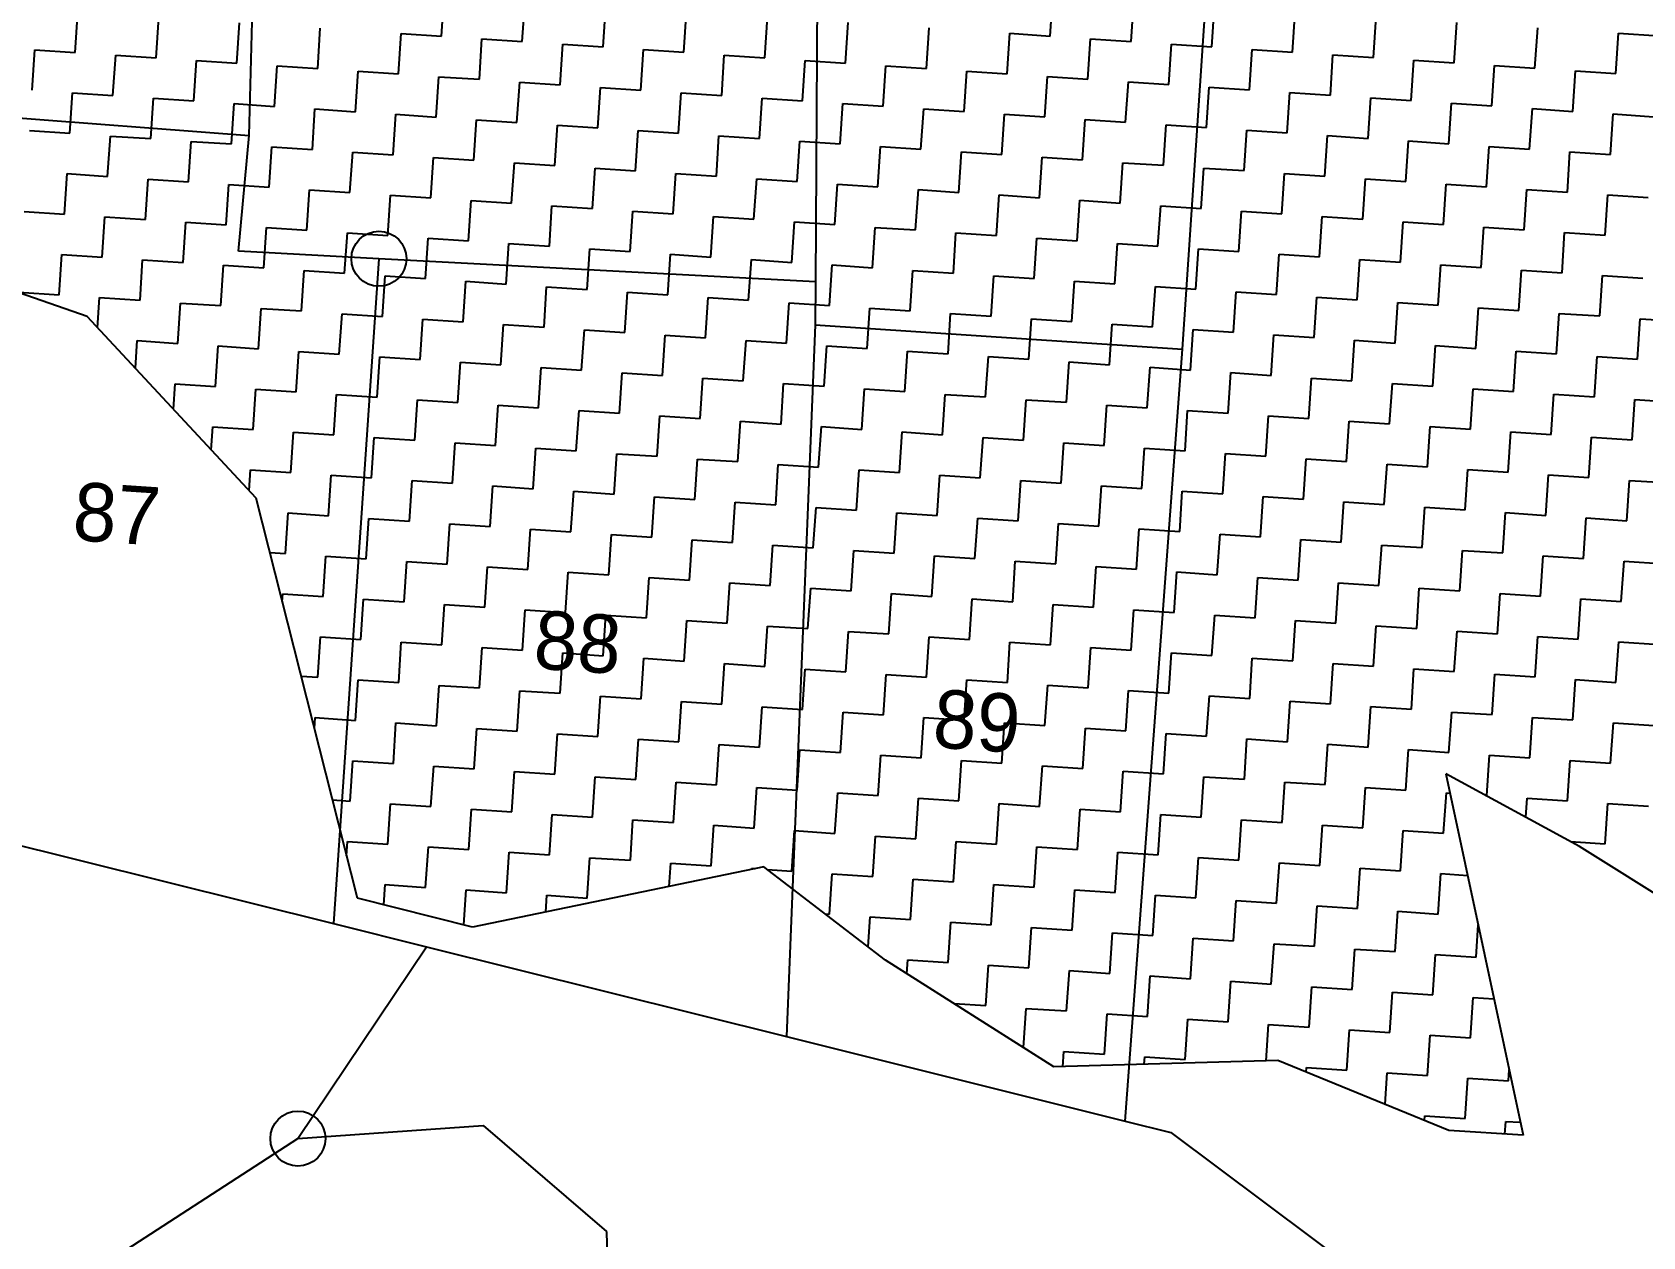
# Model space of a CAD drawing. Header units: metres. Extents: x 286068 to 287358, y 2005630 to 2007098.
# Drawn here: x 286962.7 to 287092, y 2006835.5 to 2006932.1 of the extents above; entities that cross this region are included whole.
import ezdxf
from ezdxf.enums import TextEntityAlignment as Align

# ---------------------------------------------------------------- set-up
doc = ezdxf.new("R2010")
doc.units = ezdxf.units.M
for name, color, linetype in [('POLY_HATCH', 12, 'Continuous'), ('POLY_PARCEL', 6, 'Continuous'), ('TEXT_PARCEL', 7, 'Continuous')]:
    doc.layers.add(name, color=color, linetype=linetype)
doc.styles.add('TEXT_MAP', font='')
doc.styles.get('TEXT_MAP').set_extended_font_data('Kruti Dev 050')

msp = doc.modelspace()

# ---------------------------------------------------------------- linework, layer by layer
for centre in [(286990.53, 2006913.94), (286984.03, 2006843.34)]:
    msp.add_circle(centre, 2.21)
at = {"layer": 'POLY_HATCH', "linetype": 'Continuous'}
for p, q in [((286995.56, 2006931.8), (286995.77, 2006935.04)), ((287002.04, 2006931.37), (287002.26, 2006934.61)), ((287044.4, 2006931.81), (287044.62, 2006935.05)), ((287050.89, 2006931.38), (287051.1, 2006934.62)), ((286966.17, 2006930.49), (286966.38, 2006933.73)), ((286972.65, 2006930.06), (286972.87, 2006933.3)), ((287008.53, 2006930.94), (287008.74, 2006934.18)), ((287015.01, 2006930.51), (287015.22, 2006933.75)), ((287021.49, 2006930.07), (287021.71, 2006933.32)), ((287057.37, 2006930.95), (287057.58, 2006934.19)), ((287063.85, 2006930.52), (287064.07, 2006933.76)), ((287070.34, 2006930.09), (287070.55, 2006933.33)), ((286979.13, 2006929.63), (286979.35, 2006932.87)), ((286985.62, 2006929.2), (286985.83, 2006932.44)), ((286992.1, 2006928.77), (286992.32, 2006932.01)), ((286992.32, 2006932.01), (286995.56, 2006931.8)), ((287027.98, 2006929.64), (287028.19, 2006932.89)), ((287034.46, 2006929.21), (287034.68, 2006932.46)), ((287040.94, 2006928.78), (287041.16, 2006932.03)), ((287041.16, 2006932.03), (287044.4, 2006931.81)), ((287076.82, 2006929.66), (287077.03, 2006932.9)), ((287083.3, 2006929.23), (287083.52, 2006932.47)), ((287089.79, 2006928.8), (287090, 2006932.04)), ((287090, 2006932.04), (287093.24, 2006931.82)), ((286962.71, 2006927.46), (286962.93, 2006930.71)), ((286962.93, 2006930.71), (286966.17, 2006930.49)), ((286998.59, 2006928.34), (286998.8, 2006931.58)), ((286998.8, 2006931.58), (287002.04, 2006931.37)), ((287005.07, 2006927.91), (287005.28, 2006931.15)), ((287005.28, 2006931.15), (287008.53, 2006930.94)), ((287011.55, 2006927.48), (287011.77, 2006930.72)), ((287011.77, 2006930.72), (287015.01, 2006930.51)), ((287047.43, 2006928.35), (287047.64, 2006931.59)), ((287047.64, 2006931.59), (287050.89, 2006931.38)), ((287053.91, 2006927.92), (287054.13, 2006931.16)), ((287054.13, 2006931.16), (287057.37, 2006930.95)), ((287060.4, 2006927.49), (287060.61, 2006930.73)), ((287060.61, 2006930.73), (287063.85, 2006930.52)), ((286969.19, 2006927.03), (286969.41, 2006930.28)), ((286969.41, 2006930.28), (286972.65, 2006930.06)), ((286975.68, 2006926.6), (286975.89, 2006929.85)), ((286975.89, 2006929.85), (286979.13, 2006929.63)), ((286982.16, 2006926.17), (286982.38, 2006929.42)), ((286982.38, 2006929.42), (286985.62, 2006929.2)), ((287018.04, 2006927.05), (287018.25, 2006930.29)), ((287018.25, 2006930.29), (287021.49, 2006930.07)), ((287024.52, 2006926.62), (287024.74, 2006929.86)), ((287024.74, 2006929.86), (287027.98, 2006929.64)), ((287031, 2006926.19), (287031.22, 2006929.43)), ((287031.22, 2006929.43), (287034.46, 2006929.21)), ((287066.88, 2006927.06), (287067.09, 2006930.3)), ((287067.09, 2006930.3), (287070.34, 2006930.09)), ((287073.36, 2006926.63), (287073.58, 2006929.87)), ((287073.58, 2006929.87), (287076.82, 2006929.66)), ((287079.85, 2006926.2), (287080.06, 2006929.44)), ((287080.06, 2006929.44), (287083.3, 2006929.23)), ((286988.64, 2006925.74), (286988.86, 2006928.98)), ((286988.86, 2006928.98), (286992.1, 2006928.77)), ((286995.13, 2006925.31), (286995.34, 2006928.55)), ((286995.34, 2006928.55), (286998.59, 2006928.34)), ((287001.61, 2006924.88), (287001.83, 2006928.12)), ((287001.83, 2006928.12), (287005.07, 2006927.91)), ((287037.49, 2006925.76), (287037.7, 2006929)), ((287037.7, 2006929), (287040.94, 2006928.78)), ((287043.97, 2006925.33), (287044.19, 2006928.57)), ((287044.19, 2006928.57), (287047.43, 2006928.35)), ((287050.45, 2006924.9), (287050.67, 2006928.14)), ((287050.67, 2006928.14), (287053.91, 2006927.92)), ((287086.33, 2006925.77), (287086.55, 2006929.01)), ((287086.55, 2006929.01), (287089.79, 2006928.8)), ((286965.74, 2006924.01), (286965.95, 2006927.25)), ((286965.95, 2006927.25), (286969.19, 2006927.03)), ((286972.22, 2006923.58), (286972.44, 2006926.82)), ((286972.44, 2006926.82), (286975.68, 2006926.6)), ((287008.1, 2006924.45), (287008.31, 2006927.69)), ((287008.31, 2006927.69), (287011.55, 2006927.48)), ((287014.58, 2006924.02), (287014.79, 2006927.26)), ((287014.79, 2006927.26), (287018.04, 2006927.05)), ((287021.06, 2006923.59), (287021.28, 2006926.83)), ((287021.28, 2006926.83), (287024.52, 2006926.62)), ((287056.94, 2006924.47), (287057.15, 2006927.71)), ((287057.15, 2006927.71), (287060.4, 2006927.49)), ((287063.42, 2006924.04), (287063.64, 2006927.28)), ((287063.64, 2006927.28), (287066.88, 2006927.06)), ((287069.91, 2006923.6), (287070.12, 2006926.85)), ((287070.12, 2006926.85), (287073.36, 2006926.63)), ((286978.7, 2006923.15), (286978.92, 2006926.39)), ((286978.92, 2006926.39), (286982.16, 2006926.17)), ((286985.19, 2006922.72), (286985.4, 2006925.96)), ((286985.4, 2006925.96), (286988.64, 2006925.74)), ((286991.67, 2006922.29), (286991.89, 2006925.53)), ((286991.89, 2006925.53), (286995.13, 2006925.31)), ((287027.55, 2006923.16), (287027.76, 2006926.4)), ((287027.76, 2006926.4), (287031, 2006926.19)), ((287034.03, 2006922.73), (287034.25, 2006925.97)), ((287034.25, 2006925.97), (287037.49, 2006925.76)), ((287040.51, 2006922.3), (287040.73, 2006925.54)), ((287040.73, 2006925.54), (287043.97, 2006925.33)), ((287076.39, 2006923.17), (287076.6, 2006926.42)), ((287076.6, 2006926.42), (287079.85, 2006926.2)), ((287082.87, 2006922.74), (287083.09, 2006925.99)), ((287083.09, 2006925.99), (287086.33, 2006925.77)), ((287089.36, 2006922.31), (287089.57, 2006925.56)), ((287089.57, 2006925.56), (287092.81, 2006925.34)), ((286962.49, 2006924.22), (286965.74, 2006924.01)), ((286998.15, 2006921.86), (286998.37, 2006925.1)), ((286998.37, 2006925.1), (287001.61, 2006924.88)), ((287004.64, 2006921.43), (287004.85, 2006924.67)), ((287004.85, 2006924.67), (287008.1, 2006924.45)), ((287011.12, 2006920.99), (287011.34, 2006924.24)), ((287011.34, 2006924.24), (287014.58, 2006924.02)), ((287047, 2006921.87), (287047.21, 2006925.11)), ((287047.21, 2006925.11), (287050.45, 2006924.9)), ((287053.48, 2006921.44), (287053.7, 2006924.68)), ((287053.7, 2006924.68), (287056.94, 2006924.47)), ((287059.96, 2006921.01), (287060.18, 2006924.25)), ((287060.18, 2006924.25), (287063.42, 2006924.04)), ((286968.76, 2006920.55), (286968.98, 2006923.79)), ((286968.98, 2006923.79), (286972.22, 2006923.58)), ((286975.25, 2006920.12), (286975.46, 2006923.36)), ((286975.46, 2006923.36), (286978.7, 2006923.15)), ((286981.73, 2006919.69), (286981.95, 2006922.93)), ((286981.95, 2006922.93), (286985.19, 2006922.72)), ((287017.61, 2006920.56), (287017.82, 2006923.81)), ((287017.82, 2006923.81), (287021.06, 2006923.59)), ((287024.09, 2006920.13), (287024.3, 2006923.38)), ((287024.3, 2006923.38), (287027.55, 2006923.16)), ((287030.57, 2006919.7), (287030.79, 2006922.95)), ((287030.79, 2006922.95), (287034.03, 2006922.73)), ((287066.45, 2006920.58), (287066.66, 2006923.82)), ((287066.66, 2006923.82), (287069.91, 2006923.6)), ((287072.93, 2006920.15), (287073.15, 2006923.39)), ((287073.15, 2006923.39), (287076.39, 2006923.17)), ((287079.42, 2006919.72), (287079.63, 2006922.96)), ((287079.63, 2006922.96), (287082.87, 2006922.74)), ((286988.21, 2006919.26), (286988.43, 2006922.5)), ((286988.43, 2006922.5), (286991.67, 2006922.29)), ((286994.7, 2006918.83), (286994.91, 2006922.07)), ((286994.91, 2006922.07), (286998.15, 2006921.86)), ((287001.18, 2006918.4), (287001.4, 2006921.64)), ((287001.4, 2006921.64), (287004.64, 2006921.43)), ((287037.06, 2006919.27), (287037.27, 2006922.51)), ((287037.27, 2006922.51), (287040.51, 2006922.3)), ((287043.54, 2006918.84), (287043.76, 2006922.08)), ((287043.76, 2006922.08), (287047, 2006921.87)), ((287050.02, 2006918.41), (287050.24, 2006921.65)), ((287050.24, 2006921.65), (287053.48, 2006921.44)), ((287085.9, 2006919.29), (287086.11, 2006922.53)), ((287086.11, 2006922.53), (287089.36, 2006922.31)), ((286965.31, 2006917.52), (286965.52, 2006920.77)), ((286965.52, 2006920.77), (286968.76, 2006920.55)), ((286971.79, 2006917.09), (286972.01, 2006920.34)), ((286972.01, 2006920.34), (286975.25, 2006920.12)), ((287007.67, 2006917.97), (287007.88, 2006921.21)), ((287007.88, 2006921.21), (287011.12, 2006920.99)), ((287014.15, 2006917.54), (287014.36, 2006920.78)), ((287014.36, 2006920.78), (287017.61, 2006920.56)), ((287020.63, 2006917.11), (287020.85, 2006920.35)), ((287020.85, 2006920.35), (287024.09, 2006920.13)), ((287056.51, 2006917.98), (287056.72, 2006921.22)), ((287056.72, 2006921.22), (287059.96, 2006921.01)), ((287062.99, 2006917.55), (287063.21, 2006920.79)), ((287063.21, 2006920.79), (287066.45, 2006920.58)), ((287069.48, 2006917.12), (287069.69, 2006920.36)), ((287069.69, 2006920.36), (287072.93, 2006920.15)), ((286978.27, 2006916.66), (286978.49, 2006919.9)), ((286978.49, 2006919.9), (286981.73, 2006919.69)), ((286984.76, 2006916.23), (286984.97, 2006919.47)), ((286984.97, 2006919.47), (286988.21, 2006919.26)), ((286991.24, 2006915.8), (286991.46, 2006919.04)), ((286991.46, 2006919.04), (286994.7, 2006918.83)), ((287027.12, 2006916.68), (287027.33, 2006919.92)), ((287027.33, 2006919.92), (287030.57, 2006919.7)), ((287033.6, 2006916.25), (287033.82, 2006919.49)), ((287033.82, 2006919.49), (287037.06, 2006919.27)), ((287040.08, 2006915.82), (287040.3, 2006919.06)), ((287040.3, 2006919.06), (287043.54, 2006918.84)), ((287075.96, 2006916.69), (287076.17, 2006919.93)), ((287076.17, 2006919.93), (287079.42, 2006919.72)), ((287082.44, 2006916.26), (287082.66, 2006919.5)), ((287082.66, 2006919.5), (287085.9, 2006919.29)), ((287088.93, 2006915.83), (287089.14, 2006919.07)), ((287089.14, 2006919.07), (287092.38, 2006918.86)), ((286962.06, 2006917.74), (286965.31, 2006917.52)), ((286997.72, 2006915.37), (286997.94, 2006918.61)), ((286997.94, 2006918.61), (287001.18, 2006918.4)), ((287004.21, 2006914.94), (287004.42, 2006918.18)), ((287004.42, 2006918.18), (287007.67, 2006917.97)), ((287010.69, 2006914.51), (287010.91, 2006917.75)), ((287010.91, 2006917.75), (287014.15, 2006917.54)), ((287046.57, 2006915.39), (287046.78, 2006918.63)), ((287046.78, 2006918.63), (287050.02, 2006918.41)), ((287053.05, 2006914.96), (287053.27, 2006918.2)), ((287053.27, 2006918.2), (287056.51, 2006917.98)), ((287059.53, 2006914.52), (287059.75, 2006917.77)), ((287059.75, 2006917.77), (287062.99, 2006917.55)), ((286968.33, 2006914.07), (286968.55, 2006917.31)), ((286968.55, 2006917.31), (286971.79, 2006917.09)), ((286974.82, 2006913.64), (286975.03, 2006916.88)), ((286975.03, 2006916.88), (286978.27, 2006916.66)), ((286981.3, 2006913.21), (286981.52, 2006916.45)), ((286981.52, 2006916.45), (286984.76, 2006916.23)), ((287017.18, 2006914.08), (287017.39, 2006917.32)), ((287017.39, 2006917.32), (287020.63, 2006917.11)), ((287023.66, 2006913.65), (287023.87, 2006916.89)), ((287023.87, 2006916.89), (287027.12, 2006916.68)), ((287030.14, 2006913.22), (287030.36, 2006916.46)), ((287030.36, 2006916.46), (287033.6, 2006916.25)), ((287066.02, 2006914.09), (287066.23, 2006917.34)), ((287066.23, 2006917.34), (287069.48, 2006917.12)), ((287072.5, 2006913.66), (287072.72, 2006916.91)), ((287072.72, 2006916.91), (287075.96, 2006916.69)), ((287078.99, 2006913.23), (287079.2, 2006916.48)), ((287079.2, 2006916.48), (287082.44, 2006916.26)), ((286987.78, 2006912.78), (286988, 2006916.02)), ((286988, 2006916.02), (286991.24, 2006915.8)), ((286994.27, 2006912.35), (286994.48, 2006915.59)), ((286994.48, 2006915.59), (286997.72, 2006915.37)), ((287000.75, 2006911.91), (287000.97, 2006915.16)), ((287000.97, 2006915.16), (287004.21, 2006914.94)), ((287036.63, 2006912.79), (287036.84, 2006916.03)), ((287036.84, 2006916.03), (287040.08, 2006915.82)), ((287043.11, 2006912.36), (287043.33, 2006915.6)), ((287043.33, 2006915.6), (287046.57, 2006915.39)), ((287049.59, 2006911.93), (287049.81, 2006915.17)), ((287049.81, 2006915.17), (287053.05, 2006914.96)), ((287085.47, 2006912.8), (287085.68, 2006916.05)), ((287085.68, 2006916.05), (287088.93, 2006915.83)), ((286964.88, 2006911.04), (286965.09, 2006914.28)), ((286965.09, 2006914.28), (286968.33, 2006914.07)), ((287007.23, 2006911.48), (287007.45, 2006914.73)), ((287007.45, 2006914.73), (287010.69, 2006914.51)), ((287013.72, 2006911.05), (287013.93, 2006914.3)), ((287013.93, 2006914.3), (287017.18, 2006914.08)), ((287020.2, 2006910.62), (287020.42, 2006913.87)), ((287020.42, 2006913.87), (287023.66, 2006913.65)), ((287056.08, 2006911.5), (287056.29, 2006914.74)), ((287056.29, 2006914.74), (287059.53, 2006914.52)), ((287062.56, 2006911.07), (287062.78, 2006914.31)), ((287062.78, 2006914.31), (287066.02, 2006914.09)), ((287069.04, 2006910.64), (287069.26, 2006913.88)), ((287069.26, 2006913.88), (287072.5, 2006913.66)), ((286971.36, 2006910.61), (286971.57, 2006913.85)), ((286971.57, 2006913.85), (286974.82, 2006913.64)), ((286977.84, 2006910.18), (286978.06, 2006913.42)), ((286978.06, 2006913.42), (286981.3, 2006913.21)), ((286984.33, 2006909.75), (286984.54, 2006912.99)), ((286984.54, 2006912.99), (286987.78, 2006912.78)), ((286990.81, 2006909.32), (286991.03, 2006912.56)), ((286991.03, 2006912.56), (286994.27, 2006912.35)), ((287026.69, 2006910.19), (287026.9, 2006913.44)), ((287026.9, 2006913.44), (287030.14, 2006913.22)), ((287033.17, 2006909.76), (287033.38, 2006913)), ((287033.38, 2006913), (287036.63, 2006912.79)), ((287039.65, 2006909.33), (287039.87, 2006912.57)), ((287039.87, 2006912.57), (287043.11, 2006912.36)), ((287075.53, 2006910.21), (287075.74, 2006913.45)), ((287075.74, 2006913.45), (287078.99, 2006913.23)), ((287082.01, 2006909.78), (287082.23, 2006913.02)), ((287082.23, 2006913.02), (287085.47, 2006912.8)), ((287088.5, 2006909.35), (287088.71, 2006912.59)), ((287088.71, 2006912.59), (287091.95, 2006912.37)), ((286997.29, 2006908.89), (286997.51, 2006912.13)), ((286997.51, 2006912.13), (287000.75, 2006911.91)), ((287003.78, 2006908.46), (287003.99, 2006911.7)), ((287003.99, 2006911.7), (287007.23, 2006911.48)), ((287010.26, 2006908.03), (287010.48, 2006911.27)), ((287010.48, 2006911.27), (287013.72, 2006911.05)), ((287046.14, 2006908.9), (287046.35, 2006912.14)), ((287046.35, 2006912.14), (287049.59, 2006911.93)), ((287052.62, 2006908.47), (287052.84, 2006911.71)), ((287052.84, 2006911.71), (287056.08, 2006911.5)), ((287059.1, 2006908.04), (287059.32, 2006911.28)), ((287059.32, 2006911.28), (287062.56, 2006911.07)), ((286961.63, 2006911.26), (286964.88, 2006911.04)), ((286967.96, 2006908.41), (286968.12, 2006910.83)), ((286968.12, 2006910.83), (286971.36, 2006910.61)), ((286974.39, 2006907.15), (286974.6, 2006910.39)), ((286974.6, 2006910.39), (286977.84, 2006910.18)), ((287016.75, 2006907.6), (287016.96, 2006910.84)), ((287016.96, 2006910.84), (287020.2, 2006910.62)), ((287023.23, 2006907.17), (287023.44, 2006910.41)), ((287023.44, 2006910.41), (287026.69, 2006910.19)), ((287029.71, 2006906.74), (287029.93, 2006909.98)), ((287029.93, 2006909.98), (287033.17, 2006909.76)), ((287065.59, 2006907.61), (287065.8, 2006910.85)), ((287065.8, 2006910.85), (287069.04, 2006910.64)), ((287072.07, 2006907.18), (287072.29, 2006910.42)), ((287072.29, 2006910.42), (287075.53, 2006910.21)), ((287078.56, 2006906.75), (287078.77, 2006909.99)), ((287078.77, 2006909.99), (287082.01, 2006909.78)), ((286980.87, 2006906.72), (286981.08, 2006909.96)), ((286981.08, 2006909.96), (286984.33, 2006909.75)), ((286987.35, 2006906.29), (286987.57, 2006909.53)), ((286987.57, 2006909.53), (286990.81, 2006909.32)), ((286993.84, 2006905.86), (286994.05, 2006909.1)), ((286994.05, 2006909.1), (286997.29, 2006908.89)), ((287036.2, 2006906.31), (287036.41, 2006909.55)), ((287036.41, 2006909.55), (287039.65, 2006909.33)), ((287042.68, 2006905.88), (287042.89, 2006909.12)), ((287042.89, 2006909.12), (287046.14, 2006908.9)), ((287049.16, 2006905.44), (287049.38, 2006908.69)), ((287049.38, 2006908.69), (287052.62, 2006908.47)), ((287085.04, 2006906.32), (287085.25, 2006909.56)), ((287085.25, 2006909.56), (287088.5, 2006909.35)), ((287091.52, 2006905.89), (287091.74, 2006909.13)), ((287091.74, 2006909.13), (287094.98, 2006908.92)), ((287000.32, 2006905.43), (287000.54, 2006908.67)), ((287000.54, 2006908.67), (287003.78, 2006908.46)), ((287006.8, 2006905), (287007.02, 2006908.24)), ((287007.02, 2006908.24), (287010.26, 2006908.03)), ((287013.29, 2006904.57), (287013.5, 2006907.81)), ((287013.5, 2006907.81), (287016.75, 2006907.6)), ((287055.65, 2006905.01), (287055.86, 2006908.26)), ((287055.86, 2006908.26), (287059.1, 2006908.04)), ((287062.13, 2006904.58), (287062.35, 2006907.83)), ((287062.35, 2006907.83), (287065.59, 2006907.61)), ((287068.61, 2006904.15), (287068.83, 2006907.4)), ((287068.83, 2006907.4), (287072.07, 2006907.18)), ((286971, 2006905.15), (286971.14, 2006907.37)), ((286971.14, 2006907.37), (286974.39, 2006907.15)), ((286977.41, 2006903.7), (286977.63, 2006906.94)), ((286977.63, 2006906.94), (286980.87, 2006906.72)), ((286983.9, 2006903.27), (286984.11, 2006906.51)), ((286984.11, 2006906.51), (286987.35, 2006906.29)), ((287019.77, 2006904.14), (287019.99, 2006907.38)), ((287019.99, 2006907.38), (287023.23, 2006907.17)), ((287026.26, 2006903.71), (287026.47, 2006906.95)), ((287026.47, 2006906.95), (287029.71, 2006906.74)), ((287032.74, 2006903.28), (287032.95, 2006906.52)), ((287032.95, 2006906.52), (287036.2, 2006906.31)), ((287075.1, 2006903.72), (287075.31, 2006906.97)), ((287075.31, 2006906.97), (287078.56, 2006906.75)), ((287081.58, 2006903.29), (287081.8, 2006906.53)), ((287081.8, 2006906.53), (287085.04, 2006906.32)), ((287088.07, 2006902.86), (287088.28, 2006906.1)), ((287088.28, 2006906.1), (287091.52, 2006905.89)), ((286990.38, 2006902.84), (286990.6, 2006906.08)), ((286990.6, 2006906.08), (286993.84, 2006905.86)), ((286996.86, 2006902.4), (286997.08, 2006905.65)), ((286997.08, 2006905.65), (287000.32, 2006905.43)), ((287003.35, 2006901.97), (287003.56, 2006905.22)), ((287003.56, 2006905.22), (287006.8, 2006905)), ((287039.22, 2006902.85), (287039.44, 2006906.09)), ((287039.44, 2006906.09), (287042.68, 2006905.88)), ((287045.71, 2006902.42), (287045.92, 2006905.66)), ((287045.92, 2006905.66), (287049.16, 2006905.44)), ((287052.19, 2006901.99), (287052.41, 2006905.23)), ((287052.41, 2006905.23), (287055.65, 2006905.01)), ((286974.04, 2006901.88), (286974.17, 2006903.91)), ((286974.17, 2006903.91), (286977.41, 2006903.7)), ((287009.83, 2006901.54), (287010.05, 2006904.79)), ((287010.05, 2006904.79), (287013.29, 2006904.57)), ((287016.31, 2006901.11), (287016.53, 2006904.36)), ((287016.53, 2006904.36), (287019.77, 2006904.14)), ((287022.8, 2006900.68), (287023.01, 2006903.92)), ((287023.01, 2006903.92), (287026.26, 2006903.71)), ((287058.67, 2006901.56), (287058.89, 2006904.8)), ((287058.89, 2006904.8), (287062.13, 2006904.58)), ((287065.16, 2006901.13), (287065.37, 2006904.37)), ((287065.37, 2006904.37), (287068.61, 2006904.15)), ((287071.64, 2006900.7), (287071.86, 2006903.94)), ((287071.86, 2006903.94), (287075.1, 2006903.72)), ((286980.44, 2006900.24), (286980.65, 2006903.48)), ((286980.65, 2006903.48), (286983.9, 2006903.27)), ((286986.92, 2006899.81), (286987.14, 2006903.05)), ((286987.14, 2006903.05), (286990.38, 2006902.84)), ((286993.41, 2006899.38), (286993.62, 2006902.62)), ((286993.62, 2006902.62), (286996.86, 2006902.4)), ((287029.28, 2006900.25), (287029.5, 2006903.49)), ((287029.5, 2006903.49), (287032.74, 2006903.28)), ((287035.77, 2006899.82), (287035.98, 2006903.06)), ((287035.98, 2006903.06), (287039.22, 2006902.85)), ((287042.25, 2006899.39), (287042.46, 2006902.63)), ((287042.46, 2006902.63), (287045.71, 2006902.42)), ((287078.12, 2006900.27), (287078.34, 2006903.51)), ((287078.34, 2006903.51), (287081.58, 2006903.29)), ((287084.61, 2006899.84), (287084.82, 2006903.08)), ((287084.82, 2006903.08), (287088.07, 2006902.86)), ((287091.09, 2006899.41), (287091.31, 2006902.65)), ((287091.31, 2006902.65), (287094.55, 2006902.43)), ((286999.89, 2006898.95), (287000.11, 2006902.19)), ((287000.11, 2006902.19), (287003.35, 2006901.97)), ((287006.37, 2006898.52), (287006.59, 2006901.76)), ((287006.59, 2006901.76), (287009.83, 2006901.54)), ((287012.86, 2006898.09), (287013.07, 2006901.33)), ((287013.07, 2006901.33), (287016.31, 2006901.11)), ((287048.73, 2006898.96), (287048.95, 2006902.2)), ((287048.95, 2006902.2), (287052.19, 2006901.99)), ((287055.22, 2006898.53), (287055.43, 2006901.77)), ((287055.43, 2006901.77), (287058.67, 2006901.56)), ((287061.7, 2006898.1), (287061.92, 2006901.34)), ((287061.92, 2006901.34), (287065.16, 2006901.13)), ((286977.08, 2006898.62), (286977.2, 2006900.45)), ((286977.2, 2006900.45), (286980.44, 2006900.24)), ((286983.47, 2006896.78), (286983.68, 2006900.02)), ((286983.68, 2006900.02), (286986.92, 2006899.81)), ((287019.34, 2006897.66), (287019.56, 2006900.9)), ((287019.56, 2006900.9), (287022.8, 2006900.68)), ((287025.82, 2006897.23), (287026.04, 2006900.47)), ((287026.04, 2006900.47), (287029.28, 2006900.25)), ((287032.31, 2006896.8), (287032.52, 2006900.04)), ((287032.52, 2006900.04), (287035.77, 2006899.82)), ((287068.18, 2006897.67), (287068.4, 2006900.91)), ((287068.4, 2006900.91), (287071.64, 2006900.7)), ((287074.67, 2006897.24), (287074.88, 2006900.48)), ((287074.88, 2006900.48), (287078.12, 2006900.27)), ((287081.15, 2006896.81), (287081.37, 2006900.05)), ((287081.37, 2006900.05), (287084.61, 2006899.84)), ((286989.95, 2006896.35), (286990.16, 2006899.59)), ((286990.16, 2006899.59), (286993.41, 2006899.38)), ((286996.43, 2006895.92), (286996.65, 2006899.16)), ((286996.65, 2006899.16), (286999.89, 2006898.95)), ((287002.92, 2006895.49), (287003.13, 2006898.73)), ((287003.13, 2006898.73), (287006.37, 2006898.52)), ((287038.79, 2006896.37), (287039.01, 2006899.61)), ((287039.01, 2006899.61), (287042.25, 2006899.39)), ((287045.28, 2006895.93), (287045.49, 2006899.18)), ((287045.49, 2006899.18), (287048.73, 2006898.96)), ((287051.76, 2006895.5), (287051.97, 2006898.75)), ((287051.97, 2006898.75), (287055.22, 2006898.53)), ((287087.63, 2006896.38), (287087.85, 2006899.62)), ((287087.85, 2006899.62), (287091.09, 2006899.41)), ((287009.4, 2006895.06), (287009.62, 2006898.3)), ((287009.62, 2006898.3), (287012.86, 2006898.09)), ((287015.88, 2006894.63), (287016.1, 2006897.87)), ((287016.1, 2006897.87), (287019.34, 2006897.66)), ((287022.37, 2006894.2), (287022.58, 2006897.44)), ((287022.58, 2006897.44), (287025.82, 2006897.23)), ((287058.24, 2006895.07), (287058.46, 2006898.32)), ((287058.46, 2006898.32), (287061.7, 2006898.1)), ((287064.73, 2006894.64), (287064.94, 2006897.89)), ((287064.94, 2006897.89), (287068.18, 2006897.67)), ((287071.21, 2006894.21), (287071.43, 2006897.45)), ((287071.43, 2006897.45), (287074.67, 2006897.24)), ((286980.12, 2006895.35), (286980.22, 2006897)), ((286980.22, 2006897), (286983.47, 2006896.78)), ((286986.49, 2006893.32), (286986.71, 2006896.57)), ((286986.71, 2006896.57), (286989.95, 2006896.35)), ((286992.98, 2006892.89), (286993.19, 2006896.14)), ((286993.19, 2006896.14), (286996.43, 2006895.92)), ((287028.85, 2006893.77), (287029.07, 2006897.01)), ((287029.07, 2006897.01), (287032.31, 2006896.8)), ((287035.34, 2006893.34), (287035.55, 2006896.58)), ((287035.55, 2006896.58), (287038.79, 2006896.37)), ((287041.82, 2006892.91), (287042.03, 2006896.15)), ((287042.03, 2006896.15), (287045.28, 2006895.93)), ((287077.69, 2006893.78), (287077.91, 2006897.02)), ((287077.91, 2006897.02), (287081.15, 2006896.81)), ((287084.18, 2006893.35), (287084.39, 2006896.59)), ((287084.39, 2006896.59), (287087.63, 2006896.38)), ((287090.66, 2006892.92), (287090.88, 2006896.16)), ((287090.88, 2006896.16), (287094.12, 2006895.95)), ((286999.46, 2006892.46), (286999.68, 2006895.71)), ((286999.68, 2006895.71), (287002.92, 2006895.49)), ((287005.94, 2006892.03), (287006.16, 2006895.28)), ((287006.16, 2006895.28), (287009.4, 2006895.06)), ((287012.43, 2006891.6), (287012.64, 2006894.84)), ((287012.64, 2006894.84), (287015.88, 2006894.63)), ((287048.3, 2006892.48), (287048.52, 2006895.72)), ((287048.52, 2006895.72), (287051.76, 2006895.5)), ((287054.79, 2006892.05), (287055, 2006895.29)), ((287055, 2006895.29), (287058.24, 2006895.07)), ((287061.27, 2006891.62), (287061.49, 2006894.86)), ((287061.49, 2006894.86), (287064.73, 2006894.64)), ((286983.04, 2006890.3), (286983.25, 2006893.54)), ((286983.25, 2006893.54), (286986.49, 2006893.32)), ((287018.91, 2006891.17), (287019.13, 2006894.41)), ((287019.13, 2006894.41), (287022.37, 2006894.2)), ((287025.39, 2006890.74), (287025.61, 2006893.98)), ((287025.61, 2006893.98), (287028.85, 2006893.77)), ((287031.88, 2006890.31), (287032.09, 2006893.55)), ((287032.09, 2006893.55), (287035.34, 2006893.34)), ((287067.75, 2006891.19), (287067.97, 2006894.43)), ((287067.97, 2006894.43), (287071.21, 2006894.21)), ((287074.24, 2006890.76), (287074.45, 2006894)), ((287074.45, 2006894), (287077.69, 2006893.78)), ((287080.72, 2006890.33), (287080.94, 2006893.57)), ((287080.94, 2006893.57), (287084.18, 2006893.35)), ((286989.52, 2006889.87), (286989.73, 2006893.11)), ((286989.73, 2006893.11), (286992.98, 2006892.89)), ((286996, 2006889.44), (286996.22, 2006892.68)), ((286996.22, 2006892.68), (286999.46, 2006892.46)), ((287002.49, 2006889.01), (287002.7, 2006892.25)), ((287002.7, 2006892.25), (287005.94, 2006892.03)), ((287038.36, 2006889.88), (287038.58, 2006893.12)), ((287038.58, 2006893.12), (287041.82, 2006892.91)), ((287044.85, 2006889.45), (287045.06, 2006892.69)), ((287045.06, 2006892.69), (287048.3, 2006892.48)), ((287051.33, 2006889.02), (287051.54, 2006892.26)), ((287051.54, 2006892.26), (287054.79, 2006892.05)), ((287087.2, 2006889.9), (287087.42, 2006893.14)), ((287087.42, 2006893.14), (287090.66, 2006892.92)), ((287008.97, 2006888.58), (287009.19, 2006891.82)), ((287009.19, 2006891.82), (287012.43, 2006891.6)), ((287015.45, 2006888.15), (287015.67, 2006891.39)), ((287015.67, 2006891.39), (287018.91, 2006891.17)), ((287021.94, 2006887.72), (287022.15, 2006890.96)), ((287022.15, 2006890.96), (287025.39, 2006890.74)), ((287057.81, 2006888.59), (287058.03, 2006891.83)), ((287058.03, 2006891.83), (287061.27, 2006891.62)), ((287064.3, 2006888.16), (287064.51, 2006891.4)), ((287064.51, 2006891.4), (287067.75, 2006891.19)), ((287070.78, 2006887.73), (287071, 2006890.97)), ((287071, 2006890.97), (287074.24, 2006890.76)), ((286981.79, 2006890.38), (286983.04, 2006890.3)), ((286986.06, 2006886.84), (286986.28, 2006890.08)), ((286986.28, 2006890.08), (286989.52, 2006889.87)), ((286992.55, 2006886.41), (286992.76, 2006889.65)), ((286992.76, 2006889.65), (286996, 2006889.44)), ((287028.42, 2006887.29), (287028.64, 2006890.53)), ((287028.64, 2006890.53), (287031.88, 2006890.31)), ((287034.9, 2006886.85), (287035.12, 2006890.1)), ((287035.12, 2006890.1), (287038.36, 2006889.88)), ((287041.39, 2006886.42), (287041.6, 2006889.67)), ((287041.6, 2006889.67), (287044.85, 2006889.45)), ((287077.26, 2006887.3), (287077.48, 2006890.54)), ((287077.48, 2006890.54), (287080.72, 2006890.33)), ((287083.75, 2006886.87), (287083.96, 2006890.11)), ((287083.96, 2006890.11), (287087.2, 2006889.9)), ((287090.23, 2006886.44), (287090.45, 2006889.68)), ((287090.45, 2006889.68), (287093.69, 2006889.46)), ((286999.03, 2006885.98), (286999.24, 2006889.22)), ((286999.24, 2006889.22), (287002.49, 2006889.01)), ((287005.51, 2006885.55), (287005.73, 2006888.79)), ((287005.73, 2006888.79), (287008.97, 2006888.58)), ((287012, 2006885.12), (287012.21, 2006888.36)), ((287012.21, 2006888.36), (287015.45, 2006888.15)), ((287047.87, 2006885.99), (287048.09, 2006889.24)), ((287048.09, 2006889.24), (287051.33, 2006889.02)), ((287054.36, 2006885.56), (287054.57, 2006888.81)), ((287054.57, 2006888.81), (287057.81, 2006888.59)), ((287060.84, 2006885.13), (287061.05, 2006888.37)), ((287061.05, 2006888.37), (287064.3, 2006888.16)), ((286982.78, 2006886.45), (286982.82, 2006887.06)), ((286982.82, 2006887.06), (286986.06, 2006886.84)), ((287018.48, 2006884.69), (287018.7, 2006887.93)), ((287018.7, 2006887.93), (287021.94, 2006887.72)), ((287024.96, 2006884.26), (287025.18, 2006887.5)), ((287025.18, 2006887.5), (287028.42, 2006887.29)), ((287031.45, 2006883.83), (287031.66, 2006887.07)), ((287031.66, 2006887.07), (287034.9, 2006886.85)), ((287067.32, 2006884.7), (287067.54, 2006887.94)), ((287067.54, 2006887.94), (287070.78, 2006887.73)), ((287073.81, 2006884.27), (287074.02, 2006887.51)), ((287074.02, 2006887.51), (287077.26, 2006887.3)), ((287080.29, 2006883.84), (287080.51, 2006887.08)), ((287080.51, 2006887.08), (287083.75, 2006886.87)), ((286989.09, 2006883.38), (286989.3, 2006886.63)), ((286989.3, 2006886.63), (286992.55, 2006886.41)), ((286995.57, 2006882.95), (286995.79, 2006886.2)), ((286995.79, 2006886.2), (286999.03, 2006885.98)), ((287002.06, 2006882.52), (287002.27, 2006885.77)), ((287002.27, 2006885.77), (287005.51, 2006885.55)), ((287037.93, 2006883.4), (287038.15, 2006886.64)), ((287038.15, 2006886.64), (287041.39, 2006886.42)), ((287044.42, 2006882.97), (287044.63, 2006886.21)), ((287044.63, 2006886.21), (287047.87, 2006885.99)), ((287050.9, 2006882.54), (287051.11, 2006885.78)), ((287051.11, 2006885.78), (287054.36, 2006885.56)), ((287086.77, 2006883.41), (287086.99, 2006886.65)), ((287086.99, 2006886.65), (287090.23, 2006886.44)), ((287008.54, 2006882.09), (287008.75, 2006885.33)), ((287008.75, 2006885.33), (287012, 2006885.12)), ((287015.02, 2006881.66), (287015.24, 2006884.9)), ((287015.24, 2006884.9), (287018.48, 2006884.69)), ((287021.51, 2006881.23), (287021.72, 2006884.47)), ((287021.72, 2006884.47), (287024.96, 2006884.26)), ((287057.38, 2006882.11), (287057.6, 2006885.35)), ((287057.6, 2006885.35), (287060.84, 2006885.13)), ((287063.87, 2006881.68), (287064.08, 2006884.92)), ((287064.08, 2006884.92), (287067.32, 2006884.7)), ((287070.35, 2006881.25), (287070.56, 2006884.49)), ((287070.56, 2006884.49), (287073.81, 2006884.27)), ((286985.63, 2006880.36), (286985.85, 2006883.6)), ((286985.85, 2006883.6), (286989.09, 2006883.38)), ((286992.12, 2006879.93), (286992.33, 2006883.17)), ((286992.33, 2006883.17), (286995.57, 2006882.95)), ((287027.99, 2006880.8), (287028.21, 2006884.04)), ((287028.21, 2006884.04), (287031.45, 2006883.83)), ((287034.47, 2006880.37), (287034.69, 2006883.61)), ((287034.69, 2006883.61), (287037.93, 2006883.4)), ((287040.96, 2006879.94), (287041.17, 2006883.18)), ((287041.17, 2006883.18), (287044.42, 2006882.97)), ((287076.83, 2006880.82), (287077.05, 2006884.06)), ((287077.05, 2006884.06), (287080.29, 2006883.84)), ((287083.32, 2006880.38), (287083.53, 2006883.63)), ((287083.53, 2006883.63), (287086.77, 2006883.41)), ((287089.8, 2006879.95), (287090.02, 2006883.2)), ((287090.02, 2006883.2), (287093.26, 2006882.98)), ((286998.6, 2006879.5), (286998.81, 2006882.74)), ((286998.81, 2006882.74), (287002.06, 2006882.52)), ((287005.08, 2006879.07), (287005.3, 2006882.31)), ((287005.3, 2006882.31), (287008.54, 2006882.09)), ((287011.57, 2006878.64), (287011.78, 2006881.88)), ((287011.78, 2006881.88), (287015.02, 2006881.66)), ((287047.44, 2006879.51), (287047.66, 2006882.75)), ((287047.66, 2006882.75), (287050.9, 2006882.54)), ((287053.93, 2006879.08), (287054.14, 2006882.32)), ((287054.14, 2006882.32), (287057.38, 2006882.11)), ((287060.41, 2006878.65), (287060.62, 2006881.89)), ((287060.62, 2006881.89), (287063.87, 2006881.68)), ((286984.3, 2006880.45), (286985.63, 2006880.36)), ((287018.05, 2006878.21), (287018.27, 2006881.45)), ((287018.27, 2006881.45), (287021.51, 2006881.23)), ((287024.53, 2006877.77), (287024.75, 2006881.02)), ((287024.75, 2006881.02), (287027.99, 2006880.8)), ((287031.02, 2006877.34), (287031.23, 2006880.59)), ((287031.23, 2006880.59), (287034.47, 2006880.37)), ((287066.89, 2006878.22), (287067.11, 2006881.46)), ((287067.11, 2006881.46), (287070.35, 2006881.25)), ((287073.38, 2006877.79), (287073.59, 2006881.03)), ((287073.59, 2006881.03), (287076.83, 2006880.82)), ((287079.86, 2006877.36), (287080.08, 2006880.6)), ((287080.08, 2006880.6), (287083.32, 2006880.38)), ((286988.66, 2006876.9), (286988.87, 2006880.14)), ((286988.87, 2006880.14), (286992.12, 2006879.93)), ((286995.14, 2006876.47), (286995.36, 2006879.71)), ((286995.36, 2006879.71), (286998.6, 2006879.5)), ((287001.63, 2006876.04), (287001.84, 2006879.28)), ((287001.84, 2006879.28), (287005.08, 2006879.07)), ((287037.5, 2006876.91), (287037.72, 2006880.16)), ((287037.72, 2006880.16), (287040.96, 2006879.94)), ((287043.98, 2006876.48), (287044.2, 2006879.73)), ((287044.2, 2006879.73), (287047.44, 2006879.51)), ((287050.47, 2006876.05), (287050.68, 2006879.3)), ((287050.68, 2006879.3), (287053.93, 2006879.08)), ((287086.34, 2006876.93), (287086.56, 2006880.17)), ((287086.56, 2006880.17), (287089.8, 2006879.95)), ((287008.11, 2006875.61), (287008.32, 2006878.85)), ((287008.32, 2006878.85), (287011.57, 2006878.64)), ((287014.59, 2006875.18), (287014.81, 2006878.42)), ((287014.81, 2006878.42), (287018.05, 2006878.21)), ((287021.08, 2006874.75), (287021.29, 2006877.99)), ((287021.29, 2006877.99), (287024.53, 2006877.77)), ((287056.95, 2006875.62), (287057.17, 2006878.86)), ((287057.17, 2006878.86), (287060.41, 2006878.65)), ((287063.44, 2006875.19), (287063.65, 2006878.43)), ((287063.65, 2006878.43), (287066.89, 2006878.22)), ((287069.92, 2006874.76), (287070.13, 2006878)), ((287070.13, 2006878), (287073.38, 2006877.79)), ((286985.36, 2006876.24), (286985.42, 2006877.12)), ((286985.42, 2006877.12), (286988.66, 2006876.9)), ((286991.69, 2006873.44), (286991.9, 2006876.69)), ((286991.9, 2006876.69), (286995.14, 2006876.47)), ((287027.56, 2006874.32), (287027.78, 2006877.56)), ((287027.78, 2006877.56), (287031.02, 2006877.34)), ((287034.04, 2006873.89), (287034.26, 2006877.13)), ((287034.26, 2006877.13), (287037.5, 2006876.91)), ((287040.53, 2006873.46), (287040.74, 2006876.7)), ((287040.74, 2006876.7), (287043.98, 2006876.48)), ((287076.4, 2006874.33), (287076.62, 2006877.57)), ((287076.62, 2006877.57), (287079.86, 2006877.36)), ((287082.89, 2006873.9), (287083.1, 2006877.14)), ((287083.1, 2006877.14), (287086.34, 2006876.93)), ((287089.37, 2006873.47), (287089.59, 2006876.71)), ((287089.59, 2006876.71), (287092.83, 2006876.5)), ((286998.17, 2006873.01), (286998.38, 2006876.25)), ((286998.38, 2006876.25), (287001.63, 2006876.04)), ((287004.65, 2006872.58), (287004.87, 2006875.82)), ((287004.87, 2006875.82), (287008.11, 2006875.61)), ((287011.14, 2006872.15), (287011.35, 2006875.39)), ((287011.35, 2006875.39), (287014.59, 2006875.18)), ((287047.01, 2006873.03), (287047.23, 2006876.27)), ((287047.23, 2006876.27), (287050.47, 2006876.05)), ((287053.5, 2006872.6), (287053.71, 2006875.84)), ((287053.71, 2006875.84), (287056.95, 2006875.62)), ((287059.98, 2006872.17), (287060.19, 2006875.41)), ((287060.19, 2006875.41), (287063.44, 2006875.19)), ((287017.62, 2006871.72), (287017.83, 2006874.96)), ((287017.83, 2006874.96), (287021.08, 2006874.75)), ((287024.1, 2006871.29), (287024.32, 2006874.53)), ((287024.32, 2006874.53), (287027.56, 2006874.32)), ((287030.59, 2006870.86), (287030.8, 2006874.1)), ((287030.8, 2006874.1), (287034.04, 2006873.89)), ((287066.46, 2006871.74), (287066.68, 2006874.98)), ((287066.68, 2006874.98), (287069.92, 2006874.76)), ((287072.95, 2006871.31), (287073.16, 2006874.55)), ((287073.16, 2006874.55), (287076.4, 2006874.33)), ((287079.43, 2006870.87), (287079.64, 2006874.12)), ((287079.64, 2006874.12), (287082.89, 2006873.9)), ((286988.23, 2006870.42), (286988.44, 2006873.66)), ((286988.44, 2006873.66), (286991.69, 2006873.44)), ((286994.71, 2006869.99), (286994.93, 2006873.23)), ((286994.93, 2006873.23), (286998.17, 2006873.01)), ((287001.2, 2006869.56), (287001.41, 2006872.8)), ((287001.41, 2006872.8), (287004.65, 2006872.58)), ((287037.07, 2006870.43), (287037.29, 2006873.67)), ((287037.29, 2006873.67), (287040.53, 2006873.46)), ((287043.55, 2006870), (287043.77, 2006873.24)), ((287043.77, 2006873.24), (287047.01, 2006873.03)), ((287050.04, 2006869.57), (287050.25, 2006872.81)), ((287050.25, 2006872.81), (287053.5, 2006872.6)), ((287085.91, 2006870.44), (287086.13, 2006873.69)), ((287086.13, 2006873.69), (287089.37, 2006873.47)), ((287007.68, 2006869.13), (287007.89, 2006872.37)), ((287007.89, 2006872.37), (287011.14, 2006872.15)), ((287014.16, 2006868.7), (287014.38, 2006871.94)), ((287014.38, 2006871.94), (287017.62, 2006871.72)), ((287020.65, 2006868.26), (287020.86, 2006871.51)), ((287020.86, 2006871.51), (287024.1, 2006871.29)), ((287056.52, 2006869.14), (287056.74, 2006872.38)), ((287056.74, 2006872.38), (287059.98, 2006872.17)), ((287063.01, 2006868.71), (287063.22, 2006871.95)), ((287063.22, 2006871.95), (287066.46, 2006871.74)), ((287069.49, 2006868.28), (287069.7, 2006871.52)), ((287069.7, 2006871.52), (287072.95, 2006871.31)), ((286986.81, 2006870.51), (286988.23, 2006870.42)), ((286991.25, 2006866.96), (286991.47, 2006870.2)), ((286991.47, 2006870.2), (286994.71, 2006869.99)), ((287027.13, 2006867.83), (287027.35, 2006871.08)), ((287027.35, 2006871.08), (287030.59, 2006870.86)), ((287033.61, 2006867.4), (287033.83, 2006870.65)), ((287033.83, 2006870.65), (287037.07, 2006870.43)), ((287040.1, 2006866.97), (287040.31, 2006870.22)), ((287040.31, 2006870.22), (287043.55, 2006870)), ((287075.97, 2006867.85), (287076.19, 2006871.09)), ((287076.19, 2006871.09), (287076.49, 2006871.07)), ((287079.34, 2006870.88), (287079.43, 2006870.87)), ((287082.57, 2006869.12), (287082.67, 2006870.66)), ((287082.67, 2006870.66), (287085.91, 2006870.44)), ((287088.94, 2006866.99), (287089.16, 2006870.23)), ((287089.16, 2006870.23), (287092.4, 2006870.01)), ((286997.74, 2006866.53), (286997.95, 2006869.77)), ((286997.95, 2006869.77), (287001.2, 2006869.56)), ((287004.22, 2006866.1), (287004.44, 2006869.34)), ((287004.44, 2006869.34), (287007.68, 2006869.13)), ((287010.71, 2006865.67), (287010.92, 2006868.91)), ((287010.92, 2006868.91), (287014.16, 2006868.7)), ((287046.58, 2006866.54), (287046.8, 2006869.78)), ((287046.8, 2006869.78), (287050.04, 2006869.57)), ((287053.06, 2006866.11), (287053.28, 2006869.35)), ((287053.28, 2006869.35), (287056.52, 2006869.14)), ((287059.55, 2006865.68), (287059.76, 2006868.92)), ((287059.76, 2006868.92), (287063.01, 2006868.71)), ((287017.19, 2006865.24), (287017.4, 2006868.48)), ((287017.4, 2006868.48), (287020.65, 2006868.26)), ((287023.67, 2006864.81), (287023.89, 2006868.05)), ((287023.89, 2006868.05), (287027.13, 2006867.83)), ((287030.16, 2006864.38), (287030.37, 2006867.62)), ((287030.37, 2006867.62), (287033.61, 2006867.4)), ((287066.03, 2006865.25), (287066.25, 2006868.49)), ((287066.25, 2006868.49), (287069.49, 2006868.28)), ((287072.52, 2006864.82), (287072.73, 2006868.06)), ((287072.73, 2006868.06), (287075.97, 2006867.85)), ((286987.94, 2006866.04), (286988.01, 2006867.17)), ((286988.01, 2006867.17), (286991.25, 2006866.96)), ((286994.28, 2006863.5), (286994.5, 2006866.74)), ((286994.5, 2006866.74), (286997.74, 2006866.53)), ((287000.76, 2006863.07), (287000.98, 2006866.31)), ((287000.98, 2006866.31), (287004.22, 2006866.1)), ((287036.64, 2006863.95), (287036.86, 2006867.19)), ((287036.86, 2006867.19), (287040.1, 2006866.97)), ((287043.12, 2006863.52), (287043.34, 2006866.76)), ((287043.34, 2006866.76), (287046.58, 2006866.54)), ((287049.61, 2006863.09), (287049.82, 2006866.33)), ((287049.82, 2006866.33), (287053.06, 2006866.11)), ((287086.16, 2006867.17), (287088.94, 2006866.99)), ((287007.25, 2006862.64), (287007.46, 2006865.88)), ((287007.46, 2006865.88), (287010.71, 2006865.67)), ((287013.82, 2006863.57), (287013.95, 2006865.45)), ((287013.95, 2006865.45), (287017.19, 2006865.24)), ((287020.43, 2006865.02), (287020.72, 2006865)), ((287020.43, 2006864.94), (287020.43, 2006865.02)), ((287021.7, 2006864.94), (287023.67, 2006864.81)), ((287056.09, 2006862.66), (287056.31, 2006865.9)), ((287056.31, 2006865.9), (287059.55, 2006865.68)), ((287062.57, 2006862.23), (287062.79, 2006865.47)), ((287062.79, 2006865.47), (287066.03, 2006865.25)), ((287069.06, 2006861.79), (287069.27, 2006865.04)), ((287069.27, 2006865.04), (287072.52, 2006864.82)), ((286990.93, 2006862.09), (286991.04, 2006863.72)), ((286991.04, 2006863.72), (286994.28, 2006863.5)), ((287026.7, 2006861.35), (287026.91, 2006864.59)), ((287026.91, 2006864.59), (287030.16, 2006864.38)), ((287033.18, 2006860.92), (287033.4, 2006864.16)), ((287033.4, 2006864.16), (287036.64, 2006863.95)), ((287039.67, 2006860.49), (287039.88, 2006863.73)), ((287039.88, 2006863.73), (287043.12, 2006863.52)), ((287075.54, 2006861.36), (287075.76, 2006864.61)), ((287075.76, 2006864.61), (287077.9, 2006864.46)), ((286997.34, 2006860.48), (286997.52, 2006863.29)), ((286997.52, 2006863.29), (287000.76, 2006863.07)), ((287003.92, 2006861.52), (287004.01, 2006862.86)), ((287004.01, 2006862.86), (287007.25, 2006862.64)), ((287046.15, 2006860.06), (287046.37, 2006863.3)), ((287046.37, 2006863.3), (287049.61, 2006863.09)), ((287052.63, 2006859.63), (287052.85, 2006862.87)), ((287052.85, 2006862.87), (287056.09, 2006862.66)), ((287059.12, 2006859.2), (287059.33, 2006862.44)), ((287059.33, 2006862.44), (287062.57, 2006862.23)), ((287026.35, 2006861.37), (287026.7, 2006861.35)), ((287029.78, 2006858.74), (287029.94, 2006861.14)), ((287029.94, 2006861.14), (287033.18, 2006860.92)), ((287065.6, 2006858.77), (287065.82, 2006862.01)), ((287065.82, 2006862.01), (287069.06, 2006861.79)), ((287072.09, 2006858.34), (287072.3, 2006861.58)), ((287072.3, 2006861.58), (287075.54, 2006861.36)), ((287036.21, 2006857.46), (287036.43, 2006860.7)), ((287036.43, 2006860.7), (287039.67, 2006860.49)), ((287042.69, 2006857.03), (287042.91, 2006860.27)), ((287042.91, 2006860.27), (287046.15, 2006860.06)), ((287049.18, 2006856.6), (287049.39, 2006859.84)), ((287049.39, 2006859.84), (287052.63, 2006859.63)), ((287078.57, 2006857.91), (287078.74, 2006860.5)), ((287055.66, 2006856.17), (287055.88, 2006859.41)), ((287055.88, 2006859.41), (287059.12, 2006859.2)), ((287062.14, 2006855.74), (287062.36, 2006858.98)), ((287062.36, 2006858.98), (287065.6, 2006858.77)), ((287068.63, 2006855.31), (287068.84, 2006858.55)), ((287068.84, 2006858.55), (287072.09, 2006858.34)), ((287032.9, 2006856.58), (287032.97, 2006857.68)), ((287032.97, 2006857.68), (287036.21, 2006857.46)), ((287039.24, 2006854.01), (287039.45, 2006857.25)), ((287039.45, 2006857.25), (287042.69, 2006857.03)), ((287075.11, 2006854.88), (287075.33, 2006858.12)), ((287075.33, 2006858.12), (287078.57, 2006857.91)), ((287045.72, 2006853.58), (287045.94, 2006856.82)), ((287045.94, 2006856.82), (287049.18, 2006856.6)), ((287052.2, 2006853.15), (287052.42, 2006856.39)), ((287052.42, 2006856.39), (287055.66, 2006856.17)), ((287058.69, 2006852.71), (287058.9, 2006855.96)), ((287058.9, 2006855.96), (287062.14, 2006855.74)), ((287065.17, 2006852.28), (287065.39, 2006855.53)), ((287065.39, 2006855.53), (287068.63, 2006855.31)), ((287071.65, 2006851.85), (287071.87, 2006855.1)), ((287071.87, 2006855.1), (287075.11, 2006854.88)), ((287078.14, 2006851.42), (287078.35, 2006854.67)), ((287078.35, 2006854.67), (287080.01, 2006854.56)), ((287036.69, 2006854.17), (287039.24, 2006854.01)), ((287042.27, 2006850.64), (287042.48, 2006853.79)), ((287042.48, 2006853.79), (287045.72, 2006853.58)), ((287048.75, 2006850.12), (287048.96, 2006853.36)), ((287048.96, 2006853.36), (287052.2, 2006853.15)), ((287055.23, 2006849.69), (287055.45, 2006852.93)), ((287055.45, 2006852.93), (287058.69, 2006852.71)), ((287061.74, 2006849.58), (287061.93, 2006852.5)), ((287061.93, 2006852.5), (287065.17, 2006852.28)), ((287068.2, 2006848.83), (287068.41, 2006852.07)), ((287068.41, 2006852.07), (287071.65, 2006851.85)), ((287074.68, 2006848.4), (287074.9, 2006851.64)), ((287074.9, 2006851.64), (287078.14, 2006851.42)), ((287045.42, 2006849.11), (287045.5, 2006850.33)), ((287045.5, 2006850.33), (287048.75, 2006850.12)), ((287051.95, 2006849.3), (287051.99, 2006849.9)), ((287051.99, 2006849.9), (287055.23, 2006849.69)), ((287064.93, 2006848.68), (287064.96, 2006849.04)), ((287064.96, 2006849.04), (287068.2, 2006848.83)), ((287071.27, 2006846.09), (287071.44, 2006848.61)), ((287071.44, 2006848.61), (287074.68, 2006848.4)), ((287077.71, 2006844.94), (287077.92, 2006848.18)), ((287077.92, 2006848.18), (287081.17, 2006847.97)), ((287081.17, 2006847.97), (287081.22, 2006848.86)), ((287074.44, 2006844.8), (287074.47, 2006845.16)), ((287074.47, 2006845.16), (287077.71, 2006844.94)), ((287080.88, 2006843.7), (287080.95, 2006844.72)), ((287080.95, 2006844.72), (287082.12, 2006844.65))]:
    msp.add_line(p, q, dxfattribs=at)
at = {"layer": 'POLY_HATCH'}
for p, q in [((286967.13, 2006909.3), (286955.02, 2006913.52)), ((286980.68, 2006894.74), (286967.13, 2006909.3)), ((286988.8, 2006862.62), (286980.68, 2006894.74)), ((287086.87, 2006866.78), (287076.16, 2006872.61)), ((287076.16, 2006872.61), (287082.35, 2006843.61)), ((287102.86, 2006856.76), (287086.87, 2006866.78)), ((287021.42, 2006865.15), (286998.04, 2006860.3)), ((287031.18, 2006857.67), (287021.42, 2006865.15)), ((286998.04, 2006860.3), (286988.8, 2006862.62)), ((287044.7, 2006849.09), (287031.18, 2006857.67)), ((287062.67, 2006849.61), (287044.7, 2006849.09)), ((287076.39, 2006844), (287062.67, 2006849.61)), ((287082.35, 2006843.61), (287076.39, 2006844))]:
    msp.add_line(p, q, dxfattribs=at)
at = {"layer": 'POLY_PARCEL'}
for p, q in [((287055.02, 2006906.68), (287060.11, 2006983.28)), ((287025.92, 2006977.99), (287025.57, 2006912.08)), ((286980.12, 2006923.83), (286981.32, 2006970.54)), ((286950.95, 2006926.06), (286980.12, 2006923.83)), ((286979.26, 2006914.54), (286980.12, 2006923.83)), ((286990.53, 2006913.94), (286979.26, 2006914.54)), ((286990.53, 2006913.94), (286986.88, 2006860.59)), ((287025.57, 2006912.08), (286990.53, 2006913.94)), ((287025.57, 2006912.08), (287025.55, 2006908.63)), ((287025.55, 2006908.63), (287023.24, 2006851.52)), ((287025.55, 2006908.63), (287055.02, 2006906.68)), ((287050.41, 2006844.74), (287055.02, 2006906.68)), ((286949.16, 2006869.99), (286986.88, 2006860.59)), ((286986.88, 2006860.59), (286994.36, 2006858.72)), ((286984.03, 2006843.34), (286994.36, 2006858.72)), ((286994.36, 2006858.72), (287023.24, 2006851.52)), ((287023.24, 2006851.52), (287050.41, 2006844.74)), ((286984.03, 2006843.34), (286998.9, 2006844.38)), ((286998.9, 2006844.38), (287008.79, 2006835.89)), ((287050.41, 2006844.74), (287054.09, 2006843.83)), ((286964.51, 2006830.71), (286984.03, 2006843.34)), ((287054.09, 2006843.83), (287075.38, 2006827.91)), ((287008.79, 2006835.89), (287008.87, 2006832.7))]:
    msp.add_line(p, q, dxfattribs=at)

# ---------------------------------------------------------------- texts
at = {"layer": 'TEXT_PARCEL', "style": 'TEXT_MAP'}
for s, p in [('87', (286969.5, 2006893.48)), ('88', (287006.49, 2006883.18)), ('89', (287038.52, 2006876.85))]:
    msp.add_text(s, height=4.679, rotation=356.2021, dxfattribs=at).set_placement(p, align=Align.MIDDLE)

doc.saveas('drawing.dxf')
